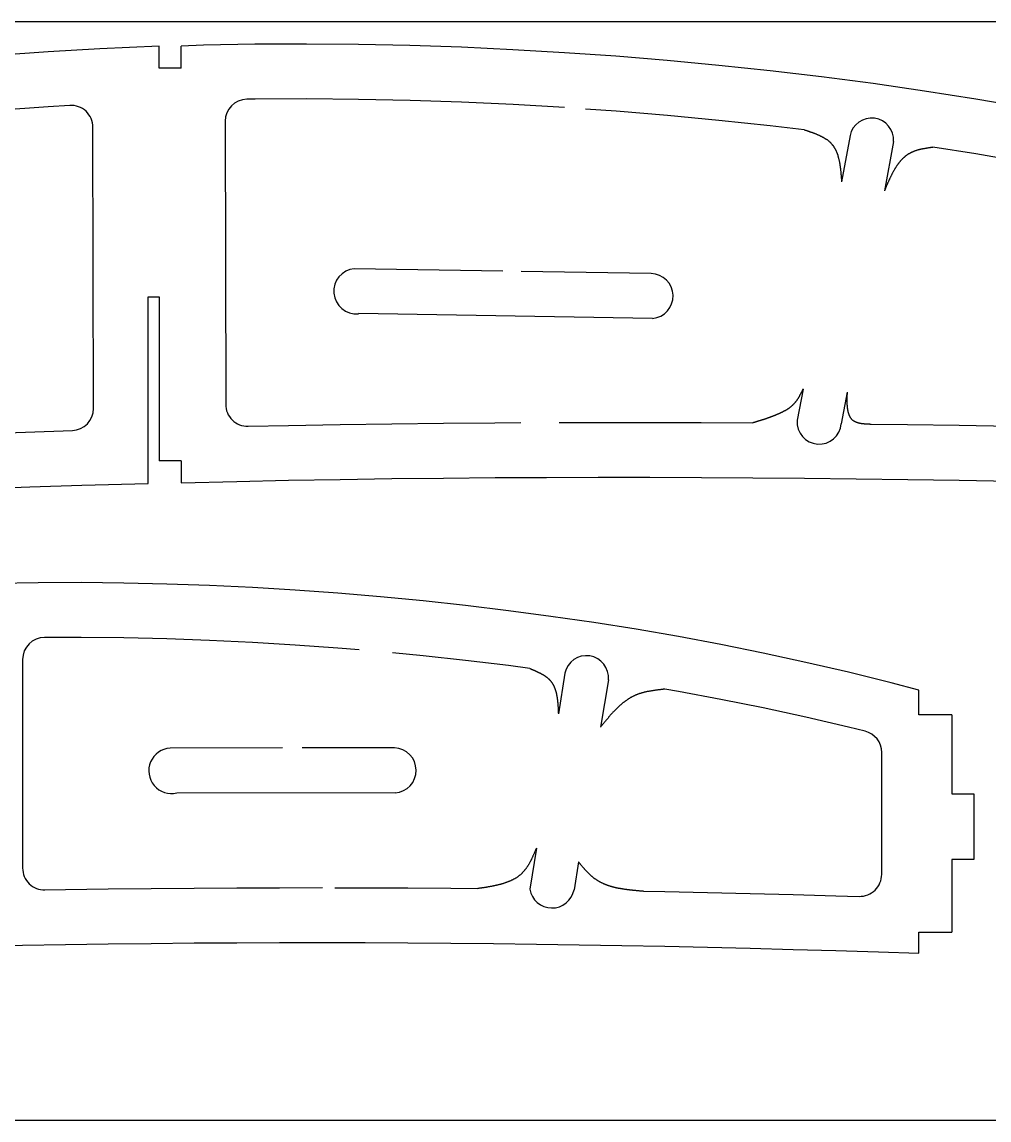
# Model space of a CAD drawing. Header units: millimetres. Extents: x 86 to 1086, y 46 to 146.
# Drawn here: x 185.5 to 273.6, y 46.3 to 146.3 of the extents above; entities that cross this region are included whole.
import ezdxf

# ---------------------------------------------------------------- set-up
doc = ezdxf.new("R2010")
doc.units = ezdxf.units.MM
doc.layers.add('7', color=7, linetype='Continuous')

msp = doc.modelspace()

# ---------------------------------------------------------------- linework, layer by layer
for p, q in [((1085.55, 146.31), (85.58, 146.31)), ((198.03, 142.1), (198.03, 144.1)), ((200.03, 142.1), (200.03, 144.1)), ((200.03, 142.1), (198.03, 142.1)), ((197.03, 104.28), (197.03, 121.28)), ((197.03, 121.28), (198.03, 121.28)), ((198.03, 121.28), (198.03, 106.33)), ((200.03, 106.33), (198.03, 106.33)), ((200.03, 106.33), (200.03, 104.33)), ((85.55, 46.31), (1085.55, 46.31))]:
    msp.add_line(p, q)
at = {"color": 2}
for p, q in [((260.94, 135.96), (260.16, 131.75)), ((264.9, 135.42), (264.07, 130.94)), ((229.32, 123.62), (215.8, 123.84)), ((242.83, 123.39), (230.99, 123.59)), ((242.96, 119.3), (216.17, 119.75)), ((256.66, 112.88), (256.13, 110.03)), ((260.67, 112.61), (260.13, 109.72)), ((234.98, 86.99), (234.38, 83.29)), ((238.93, 86.4), (238.23, 82.1)), ((267.2, 83.2), (267.2, 85.46)), ((270.2, 83.2), (267.2, 83.2)), ((270.2, 83.2), (270.2, 76.03)), ((209.25, 80.19), (199.04, 80.18)), ((219.46, 80.2), (211.06, 80.19)), ((219.51, 76.11), (199.65, 76.09)), ((232.39, 71.07), (231.77, 67.33)), ((270.2, 70.03), (270.2, 63.41)), ((236.22, 69.81), (235.81, 67.28)), ((267.2, 61.51), (267.2, 63.41))]:
    msp.add_line(p, q, dxfattribs=at)
at = {"color": 7}
for p, q in [((270.2, 76.03), (272.2, 76.03)), ((272.2, 76.03), (272.2, 70.03)), ((272.2, 70.03), (270.2, 70.03)), ((267.2, 63.41), (270.2, 63.41))]:
    msp.add_line(p, q, dxfattribs=at)
at = {"color": 2}
for points in [[(256.75, 136.49, 0), (256.8, 136.48, 0), (256.84, 136.46, 0), (256.88, 136.45, 0), (256.92, 136.44, 0), (256.96, 136.42, 0), (257, 136.41, 0), (257.04, 136.4, 0), (257.08, 136.38, 0), (257.13, 136.37, 0), (257.17, 136.35, 0), (257.21, 136.34, 0), (257.25, 136.33, 0), (257.29, 136.31, 0), (257.33, 136.3, 0), (257.37, 136.28, 0), (257.41, 136.27, 0), (257.45, 136.26, 0), (257.49, 136.24, 0), (257.53, 136.23, 0), (257.57, 136.21, 0), (257.61, 136.2, 0), (257.65, 136.18, 0), (257.69, 136.17, 0), (257.73, 136.15, 0), (257.77, 136.14, 0), (257.81, 136.12, 0), (257.85, 136.11, 0), (257.89, 136.09, 0), (257.93, 136.07, 0), (257.96, 136.06, 0), (258, 136.04, 0), (258.04, 136.03, 0), (258.08, 136.01, 0), (258.12, 135.99, 0), (258.15, 135.98, 0), (258.19, 135.96, 0), (258.23, 135.94, 0), (258.26, 135.92, 0), (258.3, 135.91, 0), (258.34, 135.89, 0), (258.37, 135.87, 0), (258.41, 135.85, 0), (258.44, 135.83, 0), (258.48, 135.81, 0), (258.51, 135.79, 0), (258.55, 135.77, 0), (258.58, 135.76, 0), (258.61, 135.74, 0), (258.65, 135.71, 0), (258.68, 135.69, 0), (258.71, 135.67, 0), (258.74, 135.65, 0), (258.78, 135.63, 0), (258.81, 135.61, 0), (258.84, 135.59, 0), (258.87, 135.57, 0), (258.9, 135.54, 0), (258.93, 135.52, 0), (258.96, 135.5, 0), (258.99, 135.47, 0), (259.02, 135.45, 0), (259.04, 135.42, 0), (259.07, 135.4, 0), (259.1, 135.38, 0), (259.13, 135.35, 0), (259.15, 135.32, 0), (259.18, 135.3, 0), (259.2, 135.27, 0), (259.23, 135.24, 0), (259.25, 135.22, 0), (259.28, 135.19, 0), (259.3, 135.16, 0), (259.32, 135.13, 0), (259.35, 135.1, 0), (259.37, 135.08, 0), (259.39, 135.05, 0), (259.41, 135.02, 0), (259.43, 134.99, 0), (259.45, 134.96, 0), (259.47, 134.92, 0), (259.49, 134.89, 0), (259.51, 134.86, 0), (259.53, 134.83, 0), (259.55, 134.8, 0), (259.57, 134.76, 0), (259.59, 134.73, 0), (259.6, 134.7, 0), (259.62, 134.66, 0), (259.64, 134.63, 0), (259.65, 134.6, 0), (259.67, 134.56, 0), (259.68, 134.53, 0), (259.7, 134.49, 0), (259.71, 134.46, 0), (259.73, 134.42, 0), (259.74, 134.39, 0), (259.76, 134.35, 0), (259.77, 134.31, 0), (259.78, 134.28, 0), (259.79, 134.24, 0), (259.81, 134.2, 0), (259.82, 134.16, 0), (259.83, 134.13, 0), (259.84, 134.09, 0), (259.85, 134.05, 0), (259.86, 134.01, 0), (259.87, 133.97, 0), (259.88, 133.93, 0), (259.89, 133.9, 0), (259.9, 133.86, 0), (259.91, 133.82, 0), (259.92, 133.78, 0), (259.93, 133.74, 0), (259.94, 133.7, 0), (259.95, 133.66, 0), (259.96, 133.62, 0), (259.97, 133.58, 0), (259.97, 133.53, 0), (259.98, 133.49, 0), (259.99, 133.45, 0), (260, 133.41, 0), (260, 133.37, 0), (260.01, 133.33, 0), (260.02, 133.29, 0), (260.02, 133.24, 0), (260.03, 133.2, 0), (260.03, 133.16, 0), (260.04, 133.12, 0), (260.05, 133.07, 0), (260.05, 133.03, 0), (260.06, 132.99, 0), (260.06, 132.94, 0), (260.07, 132.9, 0), (260.07, 132.86, 0), (260.08, 132.81, 0), (260.08, 132.77, 0), (260.09, 132.73, 0), (260.09, 132.68, 0), (260.09, 132.64, 0), (260.1, 132.6, 0), (260.1, 132.55, 0), (260.11, 132.51, 0), (260.11, 132.46, 0), (260.11, 132.42, 0), (260.12, 132.38, 0), (260.12, 132.33, 0), (260.13, 132.29, 0), (260.13, 132.24, 0), (260.13, 132.2, 0), (260.14, 132.15, 0), (260.14, 132.11, 0), (260.14, 132.07, 0), (260.15, 132.02, 0), (260.15, 131.98, 0), (260.15, 131.93, 0), (260.16, 131.89, 0), (260.16, 131.84, 0), (260.16, 131.8, 0), (260.16, 131.75, 0)], [(268.48, 134.9, 0), (268.43, 134.89, 0), (268.39, 134.89, 0), (268.35, 134.88, 0), (268.31, 134.88, 0), (268.27, 134.87, 0), (268.23, 134.86, 0), (268.19, 134.86, 0), (268.15, 134.85, 0), (268.11, 134.84, 0), (268.07, 134.84, 0), (268.03, 134.83, 0), (267.98, 134.82, 0), (267.94, 134.82, 0), (267.9, 134.81, 0), (267.86, 134.8, 0), (267.82, 134.79, 0), (267.78, 134.79, 0), (267.74, 134.78, 0), (267.7, 134.77, 0), (267.66, 134.76, 0), (267.62, 134.76, 0), (267.58, 134.75, 0), (267.54, 134.74, 0), (267.5, 134.73, 0), (267.46, 134.72, 0), (267.42, 134.72, 0), (267.39, 134.71, 0), (267.35, 134.7, 0), (267.31, 134.69, 0), (267.27, 134.68, 0), (267.23, 134.67, 0), (267.19, 134.66, 0), (267.15, 134.65, 0), (267.12, 134.64, 0), (267.08, 134.63, 0), (267.04, 134.62, 0), (267, 134.6, 0), (266.97, 134.59, 0), (266.93, 134.58, 0), (266.89, 134.57, 0), (266.86, 134.56, 0), (266.82, 134.54, 0), (266.78, 134.53, 0), (266.75, 134.52, 0), (266.71, 134.5, 0), (266.68, 134.49, 0), (266.64, 134.47, 0), (266.61, 134.46, 0), (266.57, 134.44, 0), (266.54, 134.43, 0), (266.5, 134.41, 0), (266.47, 134.39, 0), (266.44, 134.38, 0), (266.4, 134.36, 0), (266.37, 134.34, 0), (266.34, 134.32, 0), (266.31, 134.31, 0), (266.27, 134.29, 0), (266.24, 134.27, 0), (266.21, 134.25, 0), (266.18, 134.23, 0), (266.15, 134.21, 0), (266.12, 134.19, 0), (266.09, 134.16, 0), (266.06, 134.14, 0), (266.03, 134.12, 0), (266, 134.1, 0), (265.97, 134.08, 0), (265.94, 134.05, 0), (265.91, 134.03, 0), (265.88, 134, 0), (265.86, 133.98, 0), (265.83, 133.96, 0), (265.8, 133.93, 0), (265.77, 133.9, 0), (265.75, 133.88, 0), (265.72, 133.85, 0), (265.69, 133.83, 0), (265.67, 133.8, 0), (265.64, 133.77, 0), (265.61, 133.74, 0), (265.59, 133.72, 0), (265.56, 133.69, 0), (265.54, 133.66, 0), (265.51, 133.63, 0), (265.49, 133.6, 0), (265.46, 133.57, 0), (265.44, 133.54, 0), (265.42, 133.51, 0), (265.39, 133.48, 0), (265.37, 133.45, 0), (265.34, 133.42, 0), (265.32, 133.39, 0), (265.3, 133.36, 0), (265.28, 133.33, 0), (265.25, 133.3, 0), (265.23, 133.26, 0), (265.21, 133.23, 0), (265.19, 133.2, 0), (265.16, 133.17, 0), (265.14, 133.13, 0), (265.12, 133.1, 0), (265.1, 133.07, 0), (265.08, 133.03, 0), (265.06, 133, 0), (265.03, 132.96, 0), (265.01, 132.93, 0), (264.99, 132.89, 0), (264.97, 132.86, 0), (264.95, 132.82, 0), (264.93, 132.79, 0), (264.91, 132.75, 0), (264.89, 132.72, 0), (264.87, 132.68, 0), (264.85, 132.65, 0), (264.83, 132.61, 0), (264.81, 132.57, 0), (264.79, 132.54, 0), (264.77, 132.5, 0), (264.75, 132.46, 0), (264.74, 132.43, 0), (264.72, 132.39, 0), (264.7, 132.35, 0), (264.68, 132.31, 0), (264.66, 132.28, 0), (264.64, 132.24, 0), (264.62, 132.2, 0), (264.61, 132.16, 0), (264.59, 132.12, 0), (264.57, 132.09, 0), (264.55, 132.05, 0), (264.53, 132.01, 0), (264.52, 131.97, 0), (264.5, 131.93, 0), (264.48, 131.89, 0), (264.46, 131.85, 0), (264.44, 131.81, 0), (264.43, 131.77, 0), (264.41, 131.73, 0), (264.39, 131.7, 0), (264.38, 131.66, 0), (264.36, 131.62, 0), (264.34, 131.58, 0), (264.32, 131.54, 0), (264.31, 131.5, 0), (264.29, 131.46, 0), (264.27, 131.42, 0), (264.25, 131.38, 0), (264.24, 131.34, 0), (264.22, 131.3, 0), (264.2, 131.26, 0), (264.19, 131.22, 0), (264.17, 131.18, 0), (264.15, 131.14, 0), (264.14, 131.1, 0), (264.12, 131.06, 0), (264.1, 131.02, 0), (264.09, 130.98, 0), (264.07, 130.94, 0)], [(256.66, 112.88, 0), (256.65, 112.86, 0), (256.64, 112.83, 0), (256.62, 112.8, 0), (256.61, 112.77, 0), (256.59, 112.75, 0), (256.58, 112.72, 0), (256.57, 112.69, 0), (256.55, 112.66, 0), (256.54, 112.64, 0), (256.52, 112.61, 0), (256.51, 112.58, 0), (256.5, 112.55, 0), (256.48, 112.53, 0), (256.47, 112.5, 0), (256.45, 112.47, 0), (256.44, 112.45, 0), (256.42, 112.42, 0), (256.41, 112.39, 0), (256.4, 112.37, 0), (256.38, 112.34, 0), (256.37, 112.31, 0), (256.35, 112.29, 0), (256.34, 112.26, 0), (256.32, 112.23, 0), (256.31, 112.21, 0), (256.29, 112.18, 0), (256.27, 112.15, 0), (256.26, 112.13, 0), (256.24, 112.1, 0), (256.23, 112.08, 0), (256.21, 112.05, 0), (256.2, 112.03, 0), (256.18, 112, 0), (256.16, 111.97, 0), (256.15, 111.95, 0), (256.13, 111.92, 0), (256.11, 111.9, 0), (256.1, 111.88, 0), (256.08, 111.85, 0), (256.06, 111.83, 0), (256.05, 111.8, 0), (256.03, 111.78, 0), (256.01, 111.75, 0), (255.99, 111.73, 0), (255.97, 111.71, 0), (255.96, 111.68, 0), (255.94, 111.66, 0), (255.92, 111.64, 0), (255.9, 111.62, 0), (255.88, 111.59, 0), (255.86, 111.57, 0), (255.84, 111.55, 0), (255.82, 111.53, 0), (255.8, 111.5, 0), (255.78, 111.48, 0), (255.76, 111.46, 0), (255.74, 111.44, 0), (255.72, 111.42, 0), (255.7, 111.4, 0), (255.68, 111.38, 0), (255.66, 111.36, 0), (255.63, 111.34, 0), (255.61, 111.32, 0), (255.59, 111.3, 0), (255.57, 111.28, 0), (255.54, 111.26, 0), (255.52, 111.24, 0), (255.5, 111.22, 0), (255.47, 111.21, 0), (255.45, 111.19, 0), (255.43, 111.17, 0), (255.4, 111.15, 0), (255.38, 111.14, 0), (255.35, 111.12, 0), (255.33, 111.1, 0), (255.3, 111.08, 0), (255.28, 111.07, 0), (255.25, 111.05, 0), (255.23, 111.03, 0), (255.2, 111.02, 0), (255.18, 111, 0), (255.15, 110.99, 0), (255.13, 110.97, 0), (255.1, 110.95, 0), (255.08, 110.94, 0), (255.05, 110.92, 0), (255.02, 110.91, 0), (255, 110.89, 0), (254.97, 110.88, 0), (254.94, 110.87, 0), (254.92, 110.85, 0), (254.89, 110.84, 0), (254.86, 110.82, 0), (254.83, 110.81, 0), (254.81, 110.79, 0), (254.78, 110.78, 0), (254.75, 110.77, 0), (254.73, 110.75, 0), (254.7, 110.74, 0), (254.67, 110.73, 0), (254.64, 110.71, 0), (254.61, 110.7, 0), (254.59, 110.69, 0), (254.56, 110.68, 0), (254.53, 110.66, 0), (254.5, 110.65, 0), (254.48, 110.64, 0), (254.45, 110.62, 0), (254.42, 110.61, 0), (254.39, 110.6, 0), (254.36, 110.59, 0), (254.34, 110.58, 0), (254.31, 110.56, 0), (254.28, 110.55, 0), (254.25, 110.54, 0), (254.22, 110.53, 0), (254.19, 110.52, 0), (254.17, 110.51, 0), (254.14, 110.49, 0), (254.11, 110.48, 0), (254.08, 110.47, 0), (254.05, 110.46, 0), (254.03, 110.45, 0), (254, 110.44, 0), (253.97, 110.43, 0), (253.94, 110.42, 0), (253.91, 110.4, 0), (253.88, 110.39, 0), (253.86, 110.38, 0), (253.83, 110.37, 0), (253.8, 110.36, 0), (253.77, 110.35, 0), (253.74, 110.34, 0), (253.72, 110.33, 0), (253.69, 110.32, 0), (253.66, 110.31, 0), (253.63, 110.3, 0), (253.6, 110.29, 0), (253.57, 110.28, 0), (253.55, 110.27, 0), (253.52, 110.26, 0), (253.49, 110.25, 0), (253.46, 110.24, 0), (253.43, 110.23, 0), (253.4, 110.22, 0), (253.38, 110.21, 0), (253.35, 110.2, 0), (253.32, 110.19, 0), (253.29, 110.18, 0), (253.26, 110.17, 0), (253.23, 110.16, 0), (253.2, 110.15, 0), (253.18, 110.14, 0), (253.15, 110.13, 0), (253.12, 110.12, 0), (253.09, 110.11, 0), (253.06, 110.1, 0), (253.03, 110.09, 0), (253.01, 110.08, 0), (252.98, 110.08, 0), (252.95, 110.07, 0), (252.92, 110.06, 0), (252.89, 110.05, 0), (252.86, 110.04, 0), (252.83, 110.03, 0), (252.81, 110.02, 0), (252.78, 110.01, 0), (252.75, 110, 0), (252.72, 109.99, 0), (252.69, 109.98, 0), (252.66, 109.97, 0), (252.64, 109.97, 0), (252.61, 109.96, 0), (252.58, 109.95, 0), (252.55, 109.94, 0), (252.52, 109.93, 0), (252.49, 109.92, 0), (252.46, 109.91, 0), (252.44, 109.9, 0), (252.41, 109.89, 0), (252.38, 109.89, 0), (252.35, 109.88, 0), (252.32, 109.87, 0), (252.29, 109.86, 0), (252.27, 109.85, 0), (252.24, 109.84, 0), (252.21, 109.83, 0), (252.18, 109.82, 0), (252.15, 109.82, 0), (252.12, 109.81, 0), (252.09, 109.8, 0)], [(260.67, 112.61, 0), (260.67, 112.59, 0), (260.67, 112.56, 0), (260.66, 112.54, 0), (260.66, 112.52, 0), (260.66, 112.5, 0), (260.66, 112.47, 0), (260.66, 112.45, 0), (260.66, 112.43, 0), (260.66, 112.4, 0), (260.66, 112.38, 0), (260.65, 112.36, 0), (260.65, 112.34, 0), (260.65, 112.31, 0), (260.65, 112.29, 0), (260.65, 112.27, 0), (260.65, 112.24, 0), (260.65, 112.22, 0), (260.65, 112.2, 0), (260.65, 112.18, 0), (260.64, 112.15, 0), (260.64, 112.13, 0), (260.64, 112.11, 0), (260.64, 112.08, 0), (260.64, 112.06, 0), (260.64, 112.04, 0), (260.64, 112.02, 0), (260.64, 111.99, 0), (260.64, 111.97, 0), (260.64, 111.95, 0), (260.64, 111.92, 0), (260.64, 111.9, 0), (260.64, 111.88, 0), (260.64, 111.86, 0), (260.64, 111.83, 0), (260.64, 111.81, 0), (260.64, 111.79, 0), (260.64, 111.77, 0), (260.64, 111.74, 0), (260.64, 111.72, 0), (260.64, 111.7, 0), (260.64, 111.67, 0), (260.64, 111.65, 0), (260.64, 111.63, 0), (260.64, 111.61, 0), (260.64, 111.58, 0), (260.64, 111.56, 0), (260.65, 111.54, 0), (260.65, 111.51, 0), (260.65, 111.49, 0), (260.65, 111.47, 0), (260.65, 111.45, 0), (260.65, 111.42, 0), (260.66, 111.4, 0), (260.66, 111.38, 0), (260.66, 111.35, 0), (260.66, 111.33, 0), (260.66, 111.31, 0), (260.67, 111.29, 0), (260.67, 111.26, 0), (260.67, 111.24, 0), (260.67, 111.22, 0), (260.68, 111.19, 0), (260.68, 111.17, 0), (260.68, 111.15, 0), (260.69, 111.12, 0), (260.69, 111.1, 0), (260.7, 111.08, 0), (260.7, 111.06, 0), (260.7, 111.03, 0), (260.71, 111.01, 0), (260.71, 110.99, 0), (260.72, 110.96, 0), (260.72, 110.94, 0), (260.73, 110.92, 0), (260.73, 110.9, 0), (260.74, 110.87, 0), (260.74, 110.85, 0), (260.75, 110.83, 0), (260.75, 110.8, 0), (260.76, 110.78, 0), (260.77, 110.76, 0), (260.77, 110.74, 0), (260.78, 110.71, 0), (260.79, 110.69, 0), (260.79, 110.67, 0), (260.8, 110.64, 0), (260.81, 110.62, 0), (260.81, 110.6, 0), (260.82, 110.58, 0), (260.83, 110.56, 0), (260.84, 110.53, 0), (260.85, 110.51, 0), (260.86, 110.49, 0), (260.87, 110.47, 0), (260.88, 110.45, 0), (260.88, 110.43, 0), (260.89, 110.41, 0), (260.9, 110.39, 0), (260.92, 110.37, 0), (260.93, 110.35, 0), (260.94, 110.33, 0), (260.95, 110.31, 0), (260.96, 110.29, 0), (260.97, 110.27, 0), (260.98, 110.25, 0), (261, 110.24, 0), (261.01, 110.22, 0), (261.02, 110.2, 0), (261.04, 110.19, 0), (261.05, 110.17, 0), (261.06, 110.15, 0), (261.08, 110.14, 0), (261.09, 110.12, 0), (261.11, 110.11, 0), (261.12, 110.09, 0), (261.14, 110.08, 0), (261.16, 110.07, 0), (261.17, 110.05, 0), (261.19, 110.04, 0), (261.2, 110.03, 0), (261.22, 110.01, 0), (261.24, 110, 0), (261.26, 109.99, 0), (261.27, 109.98, 0), (261.29, 109.97, 0), (261.31, 109.96, 0), (261.33, 109.95, 0), (261.35, 109.94, 0), (261.37, 109.93, 0), (261.39, 109.92, 0), (261.41, 109.91, 0), (261.43, 109.9, 0), (261.45, 109.89, 0), (261.47, 109.88, 0), (261.49, 109.87, 0), (261.51, 109.87, 0), (261.53, 109.86, 0), (261.55, 109.85, 0), (261.57, 109.84, 0), (261.59, 109.84, 0), (261.61, 109.83, 0), (261.64, 109.82, 0), (261.66, 109.82, 0), (261.68, 109.81, 0), (261.7, 109.81, 0), (261.72, 109.8, 0), (261.75, 109.79, 0), (261.77, 109.79, 0), (261.79, 109.78, 0), (261.82, 109.78, 0), (261.84, 109.77, 0), (261.86, 109.77, 0), (261.89, 109.77, 0), (261.91, 109.76, 0), (261.93, 109.76, 0), (261.96, 109.75, 0), (261.98, 109.75, 0), (262.01, 109.75, 0), (262.03, 109.74, 0), (262.06, 109.74, 0), (262.08, 109.74, 0), (262.11, 109.73, 0), (262.13, 109.73, 0), (262.16, 109.73, 0), (262.18, 109.73, 0), (262.21, 109.72, 0), (262.23, 109.72, 0), (262.26, 109.72, 0), (262.28, 109.72, 0), (262.31, 109.72, 0), (262.33, 109.71, 0), (262.36, 109.71, 0), (262.39, 109.71, 0), (262.41, 109.71, 0), (262.44, 109.71, 0), (262.46, 109.71, 0), (262.49, 109.7, 0), (262.52, 109.7, 0), (262.54, 109.7, 0), (262.57, 109.7, 0), (262.59, 109.7, 0), (262.62, 109.7, 0), (262.65, 109.7, 0), (262.67, 109.7, 0), (262.7, 109.7, 0), (262.73, 109.69, 0), (262.75, 109.69, 0), (262.78, 109.69, 0), (262.81, 109.69, 0), (262.83, 109.69, 0), (262.86, 109.69, 0)], [(231.77, 87.44, 0), (231.8, 87.42, 0), (231.84, 87.41, 0), (231.87, 87.39, 0), (231.9, 87.38, 0), (231.94, 87.37, 0), (231.97, 87.35, 0), (232, 87.34, 0), (232.03, 87.33, 0), (232.07, 87.31, 0), (232.1, 87.3, 0), (232.13, 87.28, 0), (232.17, 87.27, 0), (232.2, 87.26, 0), (232.23, 87.24, 0), (232.26, 87.23, 0), (232.29, 87.21, 0), (232.33, 87.2, 0), (232.36, 87.18, 0), (232.39, 87.17, 0), (232.42, 87.15, 0), (232.45, 87.14, 0), (232.49, 87.12, 0), (232.52, 87.11, 0), (232.55, 87.09, 0), (232.58, 87.08, 0), (232.61, 87.06, 0), (232.64, 87.05, 0), (232.67, 87.03, 0), (232.7, 87.02, 0), (232.73, 87, 0), (232.76, 86.99, 0), (232.79, 86.97, 0), (232.82, 86.95, 0), (232.85, 86.94, 0), (232.88, 86.92, 0), (232.91, 86.91, 0), (232.94, 86.89, 0), (232.97, 86.87, 0), (233, 86.85, 0), (233.03, 86.84, 0), (233.06, 86.82, 0), (233.08, 86.8, 0), (233.11, 86.78, 0), (233.14, 86.77, 0), (233.17, 86.75, 0), (233.19, 86.73, 0), (233.22, 86.71, 0), (233.25, 86.69, 0), (233.27, 86.67, 0), (233.3, 86.65, 0), (233.32, 86.63, 0), (233.35, 86.62, 0), (233.37, 86.6, 0), (233.4, 86.58, 0), (233.42, 86.55, 0), (233.44, 86.53, 0), (233.47, 86.51, 0), (233.49, 86.49, 0), (233.51, 86.47, 0), (233.54, 86.45, 0), (233.56, 86.43, 0), (233.58, 86.4, 0), (233.6, 86.38, 0), (233.62, 86.36, 0), (233.64, 86.34, 0), (233.66, 86.31, 0), (233.68, 86.29, 0), (233.7, 86.27, 0), (233.72, 86.24, 0), (233.74, 86.22, 0), (233.76, 86.19, 0), (233.77, 86.17, 0), (233.79, 86.14, 0), (233.81, 86.12, 0), (233.83, 86.09, 0), (233.84, 86.06, 0), (233.86, 86.04, 0), (233.87, 86.01, 0), (233.89, 85.98, 0), (233.9, 85.96, 0), (233.92, 85.93, 0), (233.93, 85.9, 0), (233.95, 85.87, 0), (233.96, 85.85, 0), (233.97, 85.82, 0), (233.99, 85.79, 0), (234, 85.76, 0), (234.01, 85.73, 0), (234.02, 85.7, 0), (234.04, 85.67, 0), (234.05, 85.64, 0), (234.06, 85.61, 0), (234.07, 85.58, 0), (234.08, 85.55, 0), (234.09, 85.52, 0), (234.1, 85.49, 0), (234.11, 85.46, 0), (234.12, 85.43, 0), (234.13, 85.4, 0), (234.14, 85.37, 0), (234.15, 85.34, 0), (234.16, 85.3, 0), (234.17, 85.27, 0), (234.17, 85.24, 0), (234.18, 85.21, 0), (234.19, 85.18, 0), (234.2, 85.14, 0), (234.2, 85.11, 0), (234.21, 85.08, 0), (234.22, 85.04, 0), (234.22, 85.01, 0), (234.23, 84.98, 0), (234.24, 84.94, 0), (234.24, 84.91, 0), (234.25, 84.88, 0), (234.25, 84.84, 0), (234.26, 84.81, 0), (234.26, 84.77, 0), (234.27, 84.74, 0), (234.27, 84.7, 0), (234.28, 84.67, 0), (234.28, 84.63, 0), (234.29, 84.6, 0), (234.29, 84.56, 0), (234.3, 84.53, 0), (234.3, 84.49, 0), (234.3, 84.46, 0), (234.31, 84.42, 0), (234.31, 84.39, 0), (234.31, 84.35, 0), (234.32, 84.32, 0), (234.32, 84.28, 0), (234.32, 84.24, 0), (234.33, 84.21, 0), (234.33, 84.17, 0), (234.33, 84.14, 0), (234.34, 84.1, 0), (234.34, 84.06, 0), (234.34, 84.03, 0), (234.34, 83.99, 0), (234.35, 83.95, 0), (234.35, 83.92, 0), (234.35, 83.88, 0), (234.35, 83.85, 0), (234.35, 83.81, 0), (234.36, 83.77, 0), (234.36, 83.74, 0), (234.36, 83.7, 0), (234.36, 83.66, 0), (234.36, 83.62, 0), (234.37, 83.59, 0), (234.37, 83.55, 0), (234.37, 83.51, 0), (234.37, 83.48, 0), (234.37, 83.44, 0), (234.37, 83.4, 0), (234.38, 83.37, 0), (234.38, 83.33, 0), (234.38, 83.29, 0)], [(244.07, 85.55, 0), (244.02, 85.55, 0), (243.98, 85.54, 0), (243.93, 85.54, 0), (243.89, 85.53, 0), (243.84, 85.53, 0), (243.79, 85.52, 0), (243.75, 85.52, 0), (243.7, 85.51, 0), (243.66, 85.5, 0), (243.61, 85.5, 0), (243.57, 85.49, 0), (243.52, 85.49, 0), (243.48, 85.48, 0), (243.43, 85.48, 0), (243.39, 85.47, 0), (243.34, 85.46, 0), (243.3, 85.46, 0), (243.25, 85.45, 0), (243.21, 85.45, 0), (243.16, 85.44, 0), (243.12, 85.43, 0), (243.08, 85.43, 0), (243.03, 85.42, 0), (242.99, 85.41, 0), (242.94, 85.41, 0), (242.9, 85.4, 0), (242.85, 85.39, 0), (242.81, 85.38, 0), (242.77, 85.38, 0), (242.72, 85.37, 0), (242.68, 85.36, 0), (242.63, 85.35, 0), (242.59, 85.34, 0), (242.55, 85.33, 0), (242.5, 85.33, 0), (242.46, 85.32, 0), (242.42, 85.31, 0), (242.37, 85.3, 0), (242.33, 85.29, 0), (242.29, 85.28, 0), (242.24, 85.27, 0), (242.2, 85.26, 0), (242.16, 85.25, 0), (242.12, 85.24, 0), (242.08, 85.22, 0), (242.03, 85.21, 0), (241.99, 85.2, 0), (241.95, 85.19, 0), (241.91, 85.18, 0), (241.87, 85.16, 0), (241.83, 85.15, 0), (241.78, 85.14, 0), (241.74, 85.12, 0), (241.7, 85.11, 0), (241.66, 85.1, 0), (241.62, 85.08, 0), (241.58, 85.07, 0), (241.54, 85.05, 0), (241.5, 85.03, 0), (241.46, 85.02, 0), (241.42, 85, 0), (241.38, 84.99, 0), (241.34, 84.97, 0), (241.31, 84.95, 0), (241.27, 84.93, 0), (241.23, 84.91, 0), (241.19, 84.9, 0), (241.15, 84.88, 0), (241.11, 84.86, 0), (241.08, 84.84, 0), (241.04, 84.82, 0), (241, 84.8, 0), (240.96, 84.78, 0), (240.93, 84.75, 0), (240.89, 84.73, 0), (240.85, 84.71, 0), (240.82, 84.69, 0), (240.78, 84.67, 0), (240.74, 84.64, 0), (240.71, 84.62, 0), (240.67, 84.6, 0), (240.64, 84.57, 0), (240.6, 84.55, 0), (240.57, 84.52, 0), (240.53, 84.5, 0), (240.5, 84.47, 0), (240.46, 84.45, 0), (240.43, 84.42, 0), (240.39, 84.4, 0), (240.36, 84.37, 0), (240.32, 84.34, 0), (240.29, 84.32, 0), (240.26, 84.29, 0), (240.22, 84.26, 0), (240.19, 84.24, 0), (240.15, 84.21, 0), (240.12, 84.18, 0), (240.09, 84.15, 0), (240.06, 84.12, 0), (240.02, 84.09, 0), (239.99, 84.06, 0), (239.96, 84.03, 0), (239.92, 84, 0), (239.89, 83.97, 0), (239.86, 83.94, 0), (239.83, 83.91, 0), (239.79, 83.88, 0), (239.76, 83.85, 0), (239.73, 83.82, 0), (239.7, 83.79, 0), (239.67, 83.76, 0), (239.64, 83.73, 0), (239.6, 83.7, 0), (239.57, 83.66, 0), (239.54, 83.63, 0), (239.51, 83.6, 0), (239.48, 83.57, 0), (239.45, 83.54, 0), (239.42, 83.5, 0), (239.39, 83.47, 0), (239.35, 83.44, 0), (239.32, 83.4, 0), (239.29, 83.37, 0), (239.26, 83.34, 0), (239.23, 83.3, 0), (239.2, 83.27, 0), (239.17, 83.23, 0), (239.14, 83.2, 0), (239.11, 83.17, 0), (239.08, 83.13, 0), (239.05, 83.1, 0), (239.02, 83.06, 0), (238.99, 83.03, 0), (238.96, 82.99, 0), (238.93, 82.96, 0), (238.9, 82.92, 0), (238.87, 82.89, 0), (238.84, 82.85, 0), (238.81, 82.82, 0), (238.78, 82.78, 0), (238.75, 82.75, 0), (238.72, 82.71, 0), (238.69, 82.68, 0), (238.66, 82.64, 0), (238.63, 82.6, 0), (238.61, 82.57, 0), (238.58, 82.53, 0), (238.55, 82.5, 0), (238.52, 82.46, 0), (238.49, 82.42, 0), (238.46, 82.39, 0), (238.43, 82.35, 0), (238.4, 82.32, 0), (238.37, 82.28, 0), (238.34, 82.24, 0), (238.31, 82.21, 0), (238.28, 82.17, 0), (238.25, 82.14, 0), (238.22, 82.1, 0)], [(232.38, 71.07, 0), (232.37, 71.03, 0), (232.35, 70.99, 0), (232.33, 70.95, 0), (232.31, 70.91, 0), (232.29, 70.86, 0), (232.28, 70.82, 0), (232.26, 70.78, 0), (232.24, 70.74, 0), (232.22, 70.7, 0), (232.2, 70.66, 0), (232.19, 70.61, 0), (232.17, 70.57, 0), (232.15, 70.53, 0), (232.13, 70.49, 0), (232.11, 70.45, 0), (232.09, 70.41, 0), (232.07, 70.37, 0), (232.06, 70.32, 0), (232.04, 70.28, 0), (232.02, 70.24, 0), (232, 70.2, 0), (231.98, 70.16, 0), (231.96, 70.12, 0), (231.94, 70.08, 0), (231.92, 70.04, 0), (231.9, 70, 0), (231.88, 69.96, 0), (231.86, 69.92, 0), (231.84, 69.88, 0), (231.82, 69.84, 0), (231.8, 69.81, 0), (231.78, 69.77, 0), (231.76, 69.73, 0), (231.74, 69.69, 0), (231.71, 69.65, 0), (231.69, 69.62, 0), (231.67, 69.58, 0), (231.65, 69.54, 0), (231.63, 69.5, 0), (231.6, 69.47, 0), (231.58, 69.43, 0), (231.56, 69.4, 0), (231.53, 69.36, 0), (231.51, 69.33, 0), (231.49, 69.29, 0), (231.46, 69.26, 0), (231.44, 69.22, 0), (231.41, 69.19, 0), (231.39, 69.15, 0), (231.36, 69.12, 0), (231.34, 69.09, 0), (231.31, 69.06, 0), (231.29, 69.02, 0), (231.26, 68.99, 0), (231.23, 68.96, 0), (231.21, 68.93, 0), (231.18, 68.9, 0), (231.15, 68.87, 0), (231.12, 68.84, 0), (231.09, 68.81, 0), (231.07, 68.78, 0), (231.04, 68.75, 0), (231.01, 68.72, 0), (230.98, 68.7, 0), (230.95, 68.67, 0), (230.92, 68.64, 0), (230.88, 68.62, 0), (230.85, 68.59, 0), (230.82, 68.57, 0), (230.79, 68.54, 0), (230.76, 68.52, 0), (230.72, 68.49, 0), (230.69, 68.47, 0), (230.66, 68.44, 0), (230.62, 68.42, 0), (230.59, 68.4, 0), (230.56, 68.38, 0), (230.52, 68.35, 0), (230.49, 68.33, 0), (230.45, 68.31, 0), (230.42, 68.29, 0), (230.38, 68.27, 0), (230.34, 68.25, 0), (230.31, 68.23, 0), (230.27, 68.21, 0), (230.23, 68.19, 0), (230.2, 68.17, 0), (230.16, 68.15, 0), (230.12, 68.14, 0), (230.08, 68.12, 0), (230.05, 68.1, 0), (230.01, 68.08, 0), (229.97, 68.07, 0), (229.93, 68.05, 0), (229.89, 68.03, 0), (229.85, 68.02, 0), (229.81, 68, 0), (229.77, 67.99, 0), (229.73, 67.97, 0), (229.69, 67.96, 0), (229.65, 67.94, 0), (229.61, 67.93, 0), (229.57, 67.91, 0), (229.53, 67.9, 0), (229.49, 67.89, 0), (229.44, 67.87, 0), (229.4, 67.86, 0), (229.36, 67.85, 0), (229.32, 67.83, 0), (229.28, 67.82, 0), (229.23, 67.81, 0), (229.19, 67.8, 0), (229.15, 67.78, 0), (229.1, 67.77, 0), (229.06, 67.76, 0), (229.02, 67.75, 0), (228.97, 67.74, 0), (228.93, 67.73, 0), (228.89, 67.72, 0), (228.84, 67.71, 0), (228.8, 67.7, 0), (228.75, 67.69, 0), (228.71, 67.68, 0), (228.67, 67.67, 0), (228.62, 67.66, 0), (228.58, 67.65, 0), (228.53, 67.64, 0), (228.49, 67.63, 0), (228.44, 67.62, 0), (228.39, 67.61, 0), (228.35, 67.6, 0), (228.3, 67.59, 0), (228.26, 67.58, 0), (228.21, 67.58, 0), (228.17, 67.57, 0), (228.12, 67.56, 0), (228.07, 67.55, 0), (228.03, 67.54, 0), (227.98, 67.54, 0), (227.94, 67.53, 0), (227.89, 67.52, 0), (227.84, 67.51, 0), (227.8, 67.5, 0), (227.75, 67.5, 0), (227.7, 67.49, 0), (227.66, 67.48, 0), (227.61, 67.47, 0), (227.56, 67.47, 0), (227.52, 67.46, 0), (227.47, 67.45, 0), (227.42, 67.45, 0), (227.38, 67.44, 0), (227.33, 67.43, 0), (227.28, 67.42, 0), (227.24, 67.42, 0), (227.19, 67.41, 0), (227.14, 67.4, 0), (227.1, 67.4, 0), (227.05, 67.39, 0)], [(236.22, 69.81, 0), (236.25, 69.78, 0), (236.27, 69.74, 0), (236.3, 69.71, 0), (236.33, 69.68, 0), (236.36, 69.65, 0), (236.38, 69.61, 0), (236.41, 69.58, 0), (236.44, 69.55, 0), (236.47, 69.51, 0), (236.49, 69.48, 0), (236.52, 69.45, 0), (236.55, 69.41, 0), (236.58, 69.38, 0), (236.6, 69.35, 0), (236.63, 69.32, 0), (236.66, 69.28, 0), (236.69, 69.25, 0), (236.72, 69.22, 0), (236.74, 69.19, 0), (236.77, 69.16, 0), (236.8, 69.12, 0), (236.83, 69.09, 0), (236.86, 69.06, 0), (236.89, 69.03, 0), (236.92, 69, 0), (236.94, 68.97, 0), (236.97, 68.94, 0), (237, 68.91, 0), (237.03, 68.88, 0), (237.06, 68.85, 0), (237.09, 68.82, 0), (237.12, 68.79, 0), (237.15, 68.76, 0), (237.18, 68.73, 0), (237.21, 68.7, 0), (237.24, 68.67, 0), (237.27, 68.64, 0), (237.3, 68.62, 0), (237.33, 68.59, 0), (237.36, 68.56, 0), (237.39, 68.53, 0), (237.42, 68.51, 0), (237.46, 68.48, 0), (237.49, 68.45, 0), (237.52, 68.43, 0), (237.55, 68.4, 0), (237.58, 68.38, 0), (237.62, 68.35, 0), (237.65, 68.33, 0), (237.68, 68.3, 0), (237.71, 68.28, 0), (237.75, 68.26, 0), (237.78, 68.23, 0), (237.81, 68.21, 0), (237.85, 68.19, 0), (237.88, 68.17, 0), (237.92, 68.15, 0), (237.95, 68.12, 0), (237.99, 68.1, 0), (238.02, 68.08, 0), (238.06, 68.06, 0), (238.09, 68.04, 0), (238.13, 68.02, 0), (238.16, 68, 0), (238.2, 67.99, 0), (238.23, 67.97, 0), (238.27, 67.95, 0), (238.31, 67.93, 0), (238.34, 67.91, 0), (238.38, 67.9, 0), (238.42, 67.88, 0), (238.45, 67.86, 0), (238.49, 67.85, 0), (238.53, 67.83, 0), (238.57, 67.81, 0), (238.6, 67.8, 0), (238.64, 67.78, 0), (238.68, 67.77, 0), (238.72, 67.75, 0), (238.76, 67.74, 0), (238.79, 67.72, 0), (238.83, 67.71, 0), (238.87, 67.7, 0), (238.91, 67.68, 0), (238.95, 67.67, 0), (238.99, 67.66, 0), (239.03, 67.64, 0), (239.07, 67.63, 0), (239.11, 67.62, 0), (239.15, 67.61, 0), (239.19, 67.6, 0), (239.23, 67.58, 0), (239.27, 67.57, 0), (239.31, 67.56, 0), (239.35, 67.55, 0), (239.39, 67.54, 0), (239.43, 67.53, 0), (239.47, 67.52, 0), (239.51, 67.51, 0), (239.55, 67.5, 0), (239.59, 67.49, 0), (239.64, 67.48, 0), (239.68, 67.47, 0), (239.72, 67.46, 0), (239.76, 67.45, 0), (239.8, 67.45, 0), (239.84, 67.44, 0), (239.89, 67.43, 0), (239.93, 67.42, 0), (239.97, 67.41, 0), (240.01, 67.41, 0), (240.05, 67.4, 0), (240.1, 67.39, 0), (240.14, 67.38, 0), (240.18, 67.38, 0), (240.22, 67.37, 0), (240.27, 67.36, 0), (240.31, 67.36, 0), (240.35, 67.35, 0), (240.4, 67.34, 0), (240.44, 67.34, 0), (240.48, 67.33, 0), (240.53, 67.32, 0), (240.57, 67.32, 0), (240.61, 67.31, 0), (240.66, 67.31, 0), (240.7, 67.3, 0), (240.74, 67.3, 0), (240.79, 67.29, 0), (240.83, 67.29, 0), (240.87, 67.28, 0), (240.92, 67.28, 0), (240.96, 67.27, 0), (241.01, 67.27, 0), (241.05, 67.26, 0), (241.09, 67.26, 0), (241.14, 67.25, 0), (241.18, 67.25, 0), (241.23, 67.24, 0), (241.27, 67.24, 0), (241.32, 67.23, 0), (241.36, 67.23, 0), (241.4, 67.23, 0), (241.45, 67.22, 0), (241.49, 67.22, 0), (241.54, 67.21, 0), (241.58, 67.21, 0), (241.63, 67.21, 0), (241.67, 67.2, 0), (241.72, 67.2, 0), (241.76, 67.19, 0), (241.8, 67.19, 0), (241.85, 67.19, 0), (241.89, 67.18, 0), (241.94, 67.18, 0), (241.98, 67.17, 0), (242.03, 67.17, 0), (242.07, 67.17, 0), (242.12, 67.16, 0)]]:
    msp.add_polyline3d(points, dxfattribs=at)
for centre, radius, start, end in [((262.9, 135.56), 2, 355.9206, 168.5255), ((215.99, 121.79), 2.06, 95.239, 275.239), ((242.77, 121.35), 2.05, 275.4863, 88.0912), ((258.13, 109.87), 2.01, 175.6733, 355.6733), ((236.94, 86.6), 2, 354.4411, 168.5251), ((199.16, 78.11), 2.07, 93.5291, 283.4563), ((219.38, 78.15), 2.05, 273.766, 87.85), ((233.8, 67.67), 2.05, 189.4329, 348.9027)]:
    msp.add_arc(centre, radius, start, end, dxfattribs=at)
at = {"layer": '7', "linetype": 'Continuous'}
for points in [[(198.03, 144.1), (192.63, 143.87), (187.93, 143.59), (183.18, 143.25)], [(304.38, 132.41), (300.36, 133.47), (295.69, 134.62), (291.01, 135.7), (286.31, 136.71), (281.68, 137.63), (277.03, 138.49), (272.38, 139.29), (267.71, 140.02), (263.03, 140.69), (258.35, 141.3), (253.65, 141.86), (248.98, 142.35), (244.3, 142.79), (239.62, 143.18), (234.94, 143.51), (230.25, 143.78), (225.56, 144), (220.87, 144.16), (216.17, 144.26), (211.46, 144.3), (206.76, 144.28), (202.06, 144.19), (200.03, 144.1)], [(256.75, 136.49), (253.66, 136.86), (248.99, 137.35), (244.31, 137.79), (239.63, 138.18), (236.84, 138.38)], [(234.46, 109.84), (238, 109.84), (242.7, 109.84), (247.39, 109.82), (252.09, 109.8)], [(181.57, 103.79), (186.27, 103.96), (190.98, 104.12), (197.03, 104.28)], [(200.03, 104.35), (205.11, 104.47), (209.81, 104.57), (214.52, 104.65), (219.22, 104.72), (223.92, 104.77), (228.62, 104.81), (233.31, 104.83), (238.01, 104.84), (242.71, 104.84), (247.4, 104.82), (252.1, 104.8), (256.8, 104.76), (261.49, 104.71), (266.19, 104.65), (270.88, 104.58), (275.57, 104.49), (280.26, 104.4), (284.96, 104.3), (289.65, 104.18), (294.34, 104.06), (299.03, 103.93), (303.73, 103.8), (304.39, 103.78)], [(267.2, 85.46), (264.68, 86.13), (260.81, 87.09), (256.92, 87.99), (253.03, 88.84), (249.18, 89.61), (245.33, 90.34), (241.47, 91), (237.6, 91.61), (233.71, 92.18), (229.83, 92.69), (225.93, 93.16), (222.06, 93.58), (218.18, 93.95), (214.3, 94.28), (210.41, 94.56), (206.52, 94.8), (202.63, 94.98), (198.74, 95.12), (194.83, 95.21), (190.93, 95.25), (187.03, 95.24), (183.13, 95.18), (181.6, 95.11)], [(231.77, 87.44), (229.83, 87.69), (225.93, 88.16), (222.06, 88.58), (219.28, 88.85)], [(214.02, 67.47), (216.79, 67.47), (220.69, 67.45), (224.59, 67.42), (227.05, 67.39)], [(181.6, 62.17), (185.6, 62.22), (189.5, 62.29), (193.4, 62.35), (197.31, 62.4), (201.21, 62.44), (205.1, 62.46), (209, 62.47), (212.9, 62.48), (216.79, 62.47), (220.69, 62.45), (224.59, 62.42), (228.49, 62.38), (232.38, 62.33), (236.28, 62.27), (240.17, 62.2), (244.06, 62.13), (247.96, 62.04), (251.85, 61.95), (255.75, 61.85), (259.64, 61.74), (263.53, 61.62), (267.2, 61.51)]]:
    msp.add_lwpolyline(points, dxfattribs=at)
for points in [[(234.95, 138.51), (230.26, 138.78), (225.57, 139), (220.88, 139.16), (216.17, 139.26), (211.47, 139.3), (206.77, 139.28), (206.01, 139.27, 0.40955), (204.04, 137.26), (204.09, 111.49)], [(167.44, 108.18), (172.14, 108.39), (176.85, 108.6), (181.56, 108.79), (190.13, 109.11, 0.40395), (192.06, 111.11), (192.01, 136.72, 0.43102), (189.89, 138.71), (187.94, 138.59), (183.19, 138.25), (178.45, 137.82), (173.72, 137.33), (173.54, 137.31)], [(262.86, 109.69), (266.18, 109.65), (270.87, 109.58), (275.56, 109.49), (280.26, 109.4), (284.95, 109.3), (289.64, 109.18), (294.33, 109.06), (299.03, 108.93), (302.97, 108.82, 0.42273), (306.06, 111.82), (306.06, 124.66, 0.34108), (303.82, 127.56), (300.37, 128.47), (295.7, 129.62), (291.02, 130.7), (286.32, 131.71), (281.69, 132.63), (277.04, 133.49), (272.39, 134.29), (268.47, 134.9)], [(204.09, 111.49, 0.41977), (206.13, 109.49), (209.8, 109.57), (214.51, 109.65), (219.21, 109.72), (223.91, 109.77), (228.61, 109.81), (230.95, 109.82)], [(216.24, 89.12), (214.3, 89.28), (210.41, 89.56), (206.52, 89.8), (202.63, 89.98), (198.74, 90.12), (194.83, 90.21), (190.93, 90.25), (187.6, 90.25, 0.41347), (185.6, 88.25), (185.6, 69.26)], [(242.12, 67.16), (244.06, 67.13), (247.96, 67.04), (251.85, 66.95), (255.75, 66.85), (259.64, 66.74), (261.76, 66.68, 0.42288), (263.82, 68.68), (263.82, 79.78, 0.34459), (262.3, 81.72), (260.81, 82.09), (256.92, 82.99), (253.03, 83.84), (249.18, 84.61), (245.33, 85.34), (244.07, 85.55)], [(185.6, 69.26, 0.41977), (187.64, 67.26), (189.5, 67.29), (193.4, 67.35), (197.31, 67.4), (201.21, 67.44), (205.1, 67.46), (209, 67.47), (212.9, 67.48)]]:
    msp.add_lwpolyline(points, format="xyb", dxfattribs=at)

doc.saveas('drawing.dxf')
